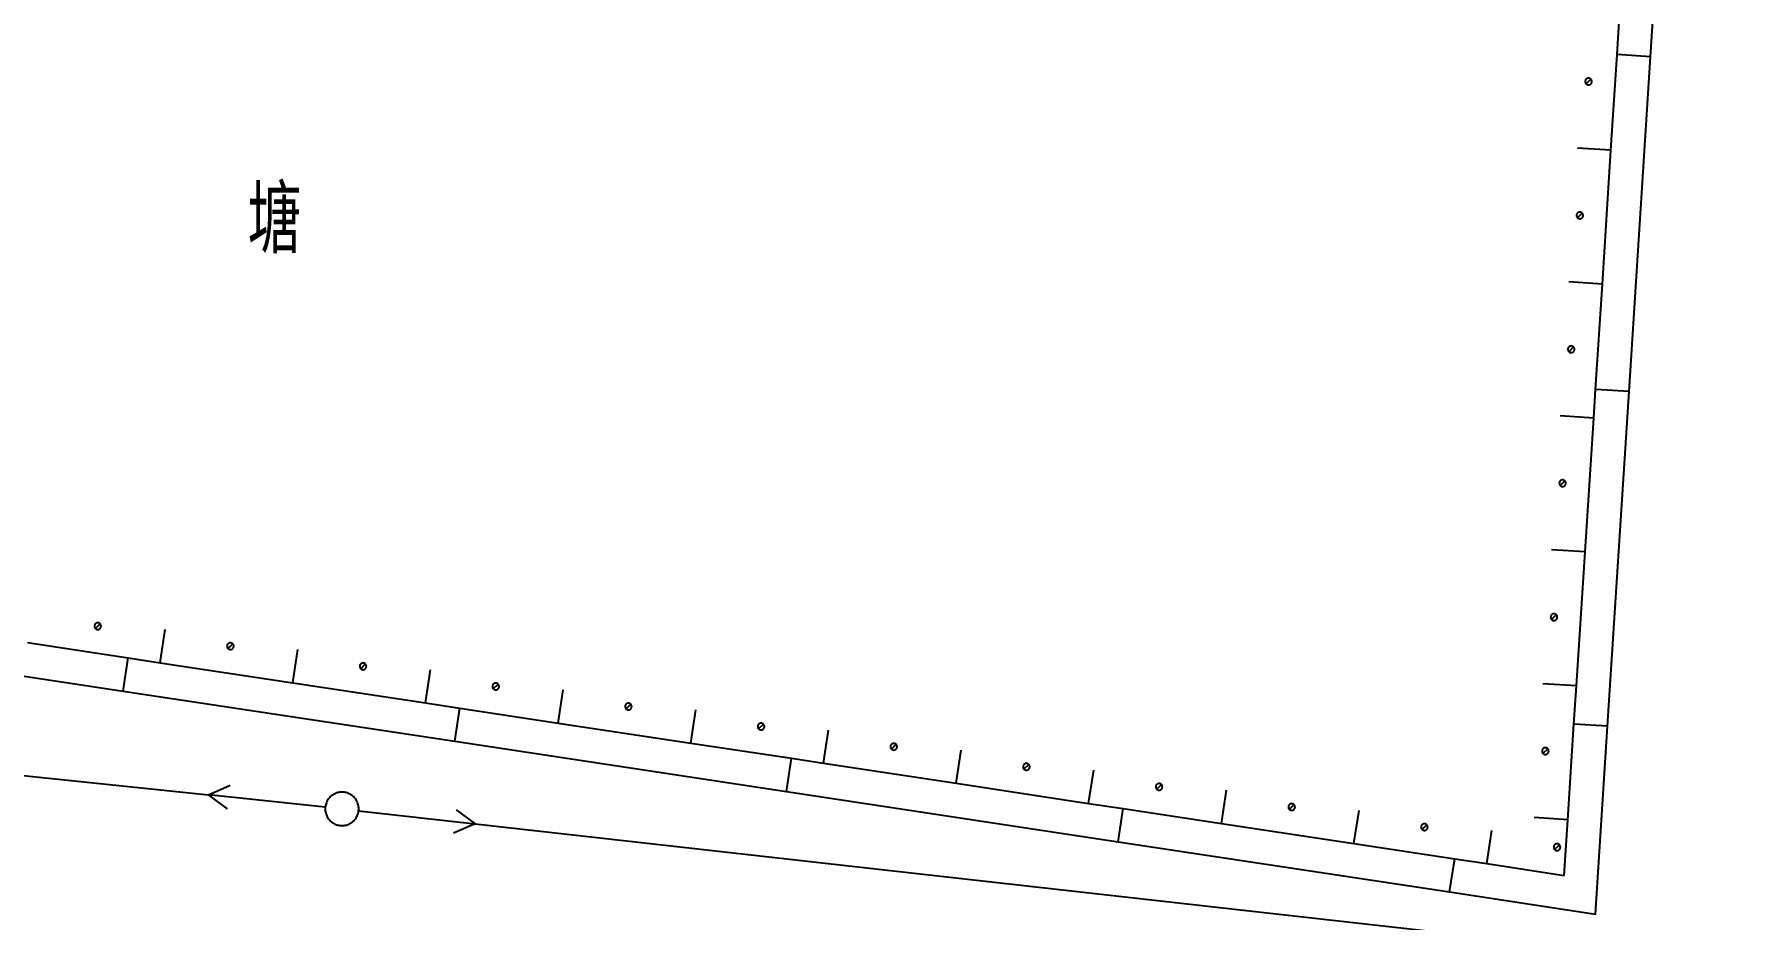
# Model space of a CAD drawing. Extents: x 500064 to 501389, y 2542464 to 2545400.
# Drawn here: x 500849.14 to 500874.72, y 2543690.2 to 2543703.39 of the extents above; entities that cross this region are included whole.
import ezdxf

# ---------------------------------------------------------------- set-up
doc = ezdxf.new("R2010")
doc.units = 0
doc.header["$LTSCALE"] = 0.5
doc.layers.add('地形图', color=8, linetype='CONTINUOUS')
doc.styles.add('HZ', font='romans.shx', dxfattribs={"width": 0.8, "bigfont": 'hztxt.shx'})

msp = doc.modelspace()

# ---------------------------------------------------------------- linework, layer by layer
at = {"layer": '地形图'}
for points in [[(500846.753, 2543694.166), (500850.46, 2543693.605), (500855.403, 2543692.856), (500860.347, 2543692.107), (500865.291, 2543691.358), (500870.234, 2543690.61), (500872.406, 2543690.281), (500872.586, 2543693.079), (500872.908, 2543698.069), (500873.229, 2543703.058), (500873.44, 2543706.333), (500871.727, 2543706.473), (500866.744, 2543706.88), (500861.76, 2543707.287), (500856.777, 2543707.694), (500851.794, 2543708.102), (500846.81, 2543708.509)], [(500872.406, 2543690.281), (500872.586, 2543693.079), (500872.908, 2543698.069), (500873.229, 2543703.059), (500873.44, 2543706.333), (500871.727, 2543706.473), (500866.744, 2543706.88), (500861.76, 2543707.287), (500856.777, 2543707.695), (500851.794, 2543708.102), (500846.81, 2543708.509)], [(500871.942, 2543690.857), (500871.995, 2543691.686), (500872.087, 2543693.111), (500872.124, 2543693.682), (500872.252, 2543695.678), (500872.381, 2543697.674), (500872.409, 2543698.101), (500872.51, 2543699.67), (500872.638, 2543701.666), (500872.73, 2543703.091), (500872.767, 2543703.661)], [(500873.229, 2543703.059), (500872.73, 2543703.091)], [(500872.303, 2543702.639), (500872.309, 2543702.64), (500872.314, 2543702.64), (500872.319, 2543702.642), (500872.324, 2543702.644), (500872.328, 2543702.646), (500872.333, 2543702.649), (500872.337, 2543702.652), (500872.341, 2543702.656), (500872.344, 2543702.66), (500872.347, 2543702.664), (500872.349, 2543702.669), (500872.351, 2543702.674), (500872.352, 2543702.679), (500872.353, 2543702.684), (500872.353, 2543702.689), (500872.353, 2543702.694), (500872.352, 2543702.7), (500872.351, 2543702.705), (500872.349, 2543702.71), (500872.347, 2543702.714), (500872.344, 2543702.719), (500872.341, 2543702.723), (500872.339, 2543702.725), (500872.337, 2543702.726), (500872.333, 2543702.73), (500872.328, 2543702.733), (500872.324, 2543702.735), (500872.319, 2543702.737), (500872.314, 2543702.738), (500872.309, 2543702.739), (500872.303, 2543702.739), (500872.298, 2543702.739), (500872.293, 2543702.738), (500872.288, 2543702.737), (500872.283, 2543702.735), (500872.278, 2543702.733), (500872.274, 2543702.73), (500872.27, 2543702.726), (500872.266, 2543702.723), (500872.263, 2543702.719), (500872.26, 2543702.714), (500872.258, 2543702.71), (500872.256, 2543702.705), (500872.255, 2543702.7), (500872.254, 2543702.694), (500872.253, 2543702.689), (500872.254, 2543702.684), (500872.255, 2543702.679), (500872.256, 2543702.674), (500872.258, 2543702.669), (500872.26, 2543702.664), (500872.263, 2543702.66), (500872.266, 2543702.656), (500872.268, 2543702.654), (500872.27, 2543702.652), (500872.274, 2543702.649), (500872.278, 2543702.646), (500872.283, 2543702.644), (500872.288, 2543702.642), (500872.293, 2543702.64), (500872.298, 2543702.64), (500872.303, 2543702.639)], [(500872.268, 2543702.654), (500872.339, 2543702.725)], [(500872.638, 2543701.666), (500872.139, 2543701.698)], [(500872.175, 2543700.643), (500872.18, 2543700.644), (500872.185, 2543700.645), (500872.19, 2543700.646), (500872.195, 2543700.648), (500872.2, 2543700.65), (500872.204, 2543700.653), (500872.208, 2543700.656), (500872.212, 2543700.66), (500872.215, 2543700.664), (500872.218, 2543700.668), (500872.221, 2543700.673), (500872.222, 2543700.678), (500872.224, 2543700.683), (500872.225, 2543700.688), (500872.225, 2543700.693), (500872.225, 2543700.699), (500872.224, 2543700.704), (500872.222, 2543700.709), (500872.221, 2543700.714), (500872.218, 2543700.718), (500872.215, 2543700.723), (500872.212, 2543700.727), (500872.21, 2543700.729), (500872.208, 2543700.731), (500872.204, 2543700.734), (500872.2, 2543700.737), (500872.195, 2543700.739), (500872.19, 2543700.741), (500872.185, 2543700.742), (500872.18, 2543700.743), (500872.175, 2543700.743), (500872.17, 2543700.743), (500872.164, 2543700.742), (500872.159, 2543700.741), (500872.154, 2543700.739), (500872.15, 2543700.737), (500872.145, 2543700.734), (500872.141, 2543700.731), (500872.138, 2543700.727), (500872.134, 2543700.723), (500872.132, 2543700.718), (500872.129, 2543700.714), (500872.127, 2543700.709), (500872.126, 2543700.704), (500872.125, 2543700.699), (500872.125, 2543700.693), (500872.125, 2543700.688), (500872.126, 2543700.683), (500872.127, 2543700.678), (500872.129, 2543700.673), (500872.132, 2543700.668), (500872.134, 2543700.664), (500872.138, 2543700.66), (500872.14, 2543700.658), (500872.141, 2543700.656), (500872.145, 2543700.653), (500872.15, 2543700.65), (500872.154, 2543700.648), (500872.159, 2543700.646), (500872.164, 2543700.645), (500872.17, 2543700.644), (500872.175, 2543700.643)], [(500872.14, 2543700.658), (500872.21, 2543700.729)], [(500872.51, 2543699.67), (500872.011, 2543699.702)], [(500872.046, 2543698.648), (500872.051, 2543698.648), (500872.057, 2543698.649), (500872.062, 2543698.65), (500872.067, 2543698.652), (500872.071, 2543698.654), (500872.076, 2543698.657), (500872.08, 2543698.66), (500872.083, 2543698.664), (500872.087, 2543698.668), (500872.089, 2543698.673), (500872.092, 2543698.677), (500872.094, 2543698.682), (500872.095, 2543698.687), (500872.096, 2543698.692), (500872.096, 2543698.698), (500872.096, 2543698.703), (500872.095, 2543698.708), (500872.094, 2543698.713), (500872.092, 2543698.718), (500872.089, 2543698.723), (500872.087, 2543698.727), (500872.083, 2543698.731), (500872.082, 2543698.733), (500872.08, 2543698.735), (500872.076, 2543698.738), (500872.071, 2543698.741), (500872.067, 2543698.743), (500872.062, 2543698.745), (500872.057, 2543698.746), (500872.051, 2543698.747), (500872.046, 2543698.748), (500872.041, 2543698.747), (500872.036, 2543698.746), (500872.031, 2543698.745), (500872.026, 2543698.743), (500872.021, 2543698.741), (500872.017, 2543698.738), (500872.013, 2543698.735), (500872.009, 2543698.731), (500872.006, 2543698.727), (500872.003, 2543698.723), (500872, 2543698.718), (500871.999, 2543698.713), (500871.997, 2543698.708), (500871.996, 2543698.703), (500871.996, 2543698.698), (500871.996, 2543698.692), (500871.997, 2543698.687), (500871.999, 2543698.682), (500872, 2543698.677), (500872.003, 2543698.673), (500872.006, 2543698.668), (500872.009, 2543698.664), (500872.011, 2543698.662), (500872.013, 2543698.66), (500872.017, 2543698.657), (500872.021, 2543698.654), (500872.026, 2543698.652), (500872.031, 2543698.65), (500872.036, 2543698.649), (500872.041, 2543698.648), (500872.046, 2543698.648)], [(500872.011, 2543698.662), (500872.082, 2543698.733)], [(500872.908, 2543698.069), (500872.409, 2543698.101)], [(500872.381, 2543697.674), (500871.882, 2543697.706)], [(500871.918, 2543696.652), (500871.923, 2543696.652), (500871.928, 2543696.653), (500871.933, 2543696.654), (500871.938, 2543696.656), (500871.943, 2543696.658), (500871.947, 2543696.661), (500871.951, 2543696.665), (500871.955, 2543696.668), (500871.958, 2543696.672), (500871.961, 2543696.677), (500871.963, 2543696.681), (500871.965, 2543696.686), (500871.966, 2543696.691), (500871.967, 2543696.696), (500871.967, 2543696.702), (500871.967, 2543696.707), (500871.966, 2543696.712), (500871.965, 2543696.717), (500871.963, 2543696.722), (500871.961, 2543696.727), (500871.958, 2543696.731), (500871.955, 2543696.735), (500871.953, 2543696.737), (500871.951, 2543696.739), (500871.947, 2543696.742), (500871.943, 2543696.745), (500871.938, 2543696.747), (500871.933, 2543696.749), (500871.928, 2543696.751), (500871.923, 2543696.751), (500871.918, 2543696.752), (500871.912, 2543696.751), (500871.907, 2543696.751), (500871.902, 2543696.749), (500871.897, 2543696.747), (500871.893, 2543696.745), (500871.888, 2543696.742), (500871.884, 2543696.739), (500871.88, 2543696.735), (500871.877, 2543696.731), (500871.874, 2543696.727), (500871.872, 2543696.722), (500871.87, 2543696.717), (500871.869, 2543696.712), (500871.868, 2543696.707), (500871.868, 2543696.702), (500871.868, 2543696.696), (500871.869, 2543696.691), (500871.87, 2543696.686), (500871.872, 2543696.681), (500871.874, 2543696.677), (500871.877, 2543696.672), (500871.88, 2543696.668), (500871.882, 2543696.666), (500871.884, 2543696.665), (500871.888, 2543696.661), (500871.893, 2543696.658), (500871.897, 2543696.656), (500871.902, 2543696.654), (500871.907, 2543696.653), (500871.912, 2543696.652), (500871.918, 2543696.652)], [(500871.882, 2543696.666), (500871.953, 2543696.737)], [(500872.252, 2543695.678), (500871.753, 2543695.71)], [(500824.48, 2543694.897), (500851.733, 2543692.056)], [(500871.789, 2543694.656), (500871.794, 2543694.656), (500871.799, 2543694.657), (500871.804, 2543694.658), (500871.809, 2543694.66), (500871.814, 2543694.663), (500871.818, 2543694.665), (500871.822, 2543694.669), (500871.826, 2543694.672), (500871.829, 2543694.676), (500871.832, 2543694.681), (500871.835, 2543694.685), (500871.836, 2543694.69), (500871.838, 2543694.695), (500871.839, 2543694.701), (500871.839, 2543694.706), (500871.839, 2543694.711), (500871.838, 2543694.716), (500871.836, 2543694.721), (500871.835, 2543694.726), (500871.832, 2543694.731), (500871.829, 2543694.735), (500871.826, 2543694.739), (500871.824, 2543694.741), (500871.822, 2543694.743), (500871.818, 2543694.746), (500871.814, 2543694.749), (500871.809, 2543694.752), (500871.804, 2543694.753), (500871.799, 2543694.755), (500871.794, 2543694.756), (500871.789, 2543694.756), (500871.784, 2543694.756), (500871.779, 2543694.755), (500871.773, 2543694.753), (500871.769, 2543694.752), (500871.764, 2543694.749), (500871.759, 2543694.746), (500871.755, 2543694.743), (500871.752, 2543694.739), (500871.748, 2543694.735), (500871.746, 2543694.731), (500871.743, 2543694.726), (500871.741, 2543694.721), (500871.74, 2543694.716), (500871.739, 2543694.711), (500871.739, 2543694.706), (500871.739, 2543694.701), (500871.74, 2543694.695), (500871.741, 2543694.69), (500871.743, 2543694.685), (500871.746, 2543694.681), (500871.748, 2543694.676), (500871.752, 2543694.672), (500871.754, 2543694.671), (500871.755, 2543694.669), (500871.759, 2543694.665), (500871.764, 2543694.663), (500871.769, 2543694.66), (500871.773, 2543694.658), (500871.779, 2543694.657), (500871.784, 2543694.656), (500871.789, 2543694.656)], [(500871.754, 2543694.671), (500871.824, 2543694.741)], [(500850.082, 2543694.522), (500850.088, 2543694.522), (500850.093, 2543694.523), (500850.098, 2543694.524), (500850.103, 2543694.526), (500850.107, 2543694.529), (500850.112, 2543694.532), (500850.116, 2543694.535), (500850.12, 2543694.539), (500850.123, 2543694.543), (500850.126, 2543694.547), (500850.128, 2543694.552), (500850.13, 2543694.557), (500850.131, 2543694.562), (500850.132, 2543694.567), (500850.132, 2543694.572), (500850.132, 2543694.577), (500850.131, 2543694.582), (500850.13, 2543694.587), (500850.128, 2543694.592), (500850.126, 2543694.597), (500850.123, 2543694.601), (500850.12, 2543694.605), (500850.118, 2543694.607), (500850.116, 2543694.609), (500850.112, 2543694.612), (500850.107, 2543694.615), (500850.103, 2543694.618), (500850.098, 2543694.62), (500850.093, 2543694.621), (500850.088, 2543694.622), (500850.082, 2543694.622), (500850.077, 2543694.622), (500850.072, 2543694.621), (500850.067, 2543694.62), (500850.062, 2543694.618), (500850.057, 2543694.615), (500850.053, 2543694.612), (500850.049, 2543694.609), (500850.045, 2543694.605), (500850.042, 2543694.601), (500850.039, 2543694.597), (500850.037, 2543694.592), (500850.035, 2543694.587), (500850.034, 2543694.582), (500850.033, 2543694.577), (500850.032, 2543694.572), (500850.033, 2543694.567), (500850.034, 2543694.562), (500850.035, 2543694.557), (500850.037, 2543694.552), (500850.039, 2543694.547), (500850.042, 2543694.543), (500850.045, 2543694.539), (500850.047, 2543694.537), (500850.049, 2543694.535), (500850.053, 2543694.532), (500850.057, 2543694.529), (500850.062, 2543694.526), (500850.067, 2543694.524), (500850.072, 2543694.523), (500850.077, 2543694.522), (500850.082, 2543694.522)], [(500850.047, 2543694.537), (500850.118, 2543694.607)], [(500851.011, 2543694.027), (500851.086, 2543694.521)], [(500849.034, 2543694.326), (500850.535, 2543694.099), (500851.011, 2543694.027), (500852.989, 2543693.727), (500854.966, 2543693.428), (500855.478, 2543693.35), (500856.944, 2543693.128), (500858.921, 2543692.829), (500860.422, 2543692.602), (500860.899, 2543692.529), (500862.876, 2543692.23), (500864.853, 2543691.93), (500865.365, 2543691.853), (500866.831, 2543691.631), (500868.808, 2543691.332), (500870.309, 2543691.104), (500870.786, 2543691.032), (500871.942, 2543690.857)], [(500852.06, 2543694.223), (500852.065, 2543694.223), (500852.07, 2543694.224), (500852.075, 2543694.225), (500852.08, 2543694.227), (500852.085, 2543694.229), (500852.089, 2543694.232), (500852.093, 2543694.235), (500852.097, 2543694.239), (500852.1, 2543694.243), (500852.103, 2543694.248), (500852.106, 2543694.252), (500852.107, 2543694.257), (500852.109, 2543694.262), (500852.11, 2543694.267), (500852.11, 2543694.273), (500852.11, 2543694.278), (500852.109, 2543694.283), (500852.107, 2543694.288), (500852.106, 2543694.293), (500852.103, 2543694.298), (500852.1, 2543694.302), (500852.097, 2543694.306), (500852.095, 2543694.308), (500852.093, 2543694.31), (500852.089, 2543694.313), (500852.085, 2543694.316), (500852.08, 2543694.318), (500852.075, 2543694.32), (500852.07, 2543694.321), (500852.065, 2543694.322), (500852.06, 2543694.323), (500852.055, 2543694.322), (500852.05, 2543694.321), (500852.044, 2543694.32), (500852.04, 2543694.318), (500852.035, 2543694.316), (500852.031, 2543694.313), (500852.026, 2543694.31), (500852.023, 2543694.306), (500852.019, 2543694.302), (500852.017, 2543694.298), (500852.014, 2543694.293), (500852.012, 2543694.288), (500852.011, 2543694.283), (500852.01, 2543694.278), (500852.01, 2543694.273), (500852.01, 2543694.267), (500852.011, 2543694.262), (500852.012, 2543694.257), (500852.014, 2543694.252), (500852.017, 2543694.248), (500852.019, 2543694.243), (500852.023, 2543694.239), (500852.025, 2543694.237), (500852.026, 2543694.235), (500852.031, 2543694.232), (500852.035, 2543694.229), (500852.04, 2543694.227), (500852.044, 2543694.225), (500852.05, 2543694.224), (500852.055, 2543694.223), (500852.06, 2543694.223)], [(500852.025, 2543694.237), (500852.095, 2543694.308)], [(500852.989, 2543693.727), (500853.064, 2543694.222)], [(500846.753, 2543694.166), (500850.46, 2543693.605), (500855.403, 2543692.856), (500860.347, 2543692.107), (500865.291, 2543691.359), (500870.234, 2543690.61), (500872.406, 2543690.281)], [(500850.46, 2543693.605), (500850.535, 2543694.099)], [(500854.037, 2543693.923), (500854.043, 2543693.923), (500854.048, 2543693.924), (500854.053, 2543693.925), (500854.058, 2543693.927), (500854.062, 2543693.93), (500854.067, 2543693.933), (500854.071, 2543693.936), (500854.075, 2543693.94), (500854.078, 2543693.944), (500854.081, 2543693.948), (500854.083, 2543693.953), (500854.085, 2543693.958), (500854.086, 2543693.963), (500854.087, 2543693.968), (500854.087, 2543693.973), (500854.087, 2543693.978), (500854.086, 2543693.983), (500854.085, 2543693.989), (500854.083, 2543693.993), (500854.081, 2543693.998), (500854.078, 2543694.002), (500854.075, 2543694.007), (500854.073, 2543694.008), (500854.071, 2543694.01), (500854.067, 2543694.013), (500854.062, 2543694.016), (500854.058, 2543694.019), (500854.053, 2543694.021), (500854.048, 2543694.022), (500854.043, 2543694.023), (500854.037, 2543694.023), (500854.032, 2543694.023), (500854.027, 2543694.022), (500854.022, 2543694.021), (500854.017, 2543694.019), (500854.012, 2543694.016), (500854.008, 2543694.013), (500854.004, 2543694.01), (500854, 2543694.007), (500853.997, 2543694.002), (500853.994, 2543693.998), (500853.992, 2543693.993), (500853.99, 2543693.989), (500853.988, 2543693.983), (500853.988, 2543693.978), (500853.987, 2543693.973), (500853.988, 2543693.968), (500853.988, 2543693.963), (500853.99, 2543693.958), (500853.992, 2543693.953), (500853.994, 2543693.948), (500853.997, 2543693.944), (500854, 2543693.94), (500854.002, 2543693.938), (500854.004, 2543693.936), (500854.008, 2543693.933), (500854.012, 2543693.93), (500854.017, 2543693.927), (500854.022, 2543693.925), (500854.027, 2543693.924), (500854.032, 2543693.923), (500854.037, 2543693.923)], [(500854.002, 2543693.938), (500854.073, 2543694.008)], [(500854.966, 2543693.428), (500855.041, 2543693.922)], [(500856.015, 2543693.624), (500856.02, 2543693.624), (500856.025, 2543693.625), (500856.03, 2543693.626), (500856.035, 2543693.628), (500856.04, 2543693.63), (500856.044, 2543693.633), (500856.048, 2543693.636), (500856.052, 2543693.64), (500856.055, 2543693.644), (500856.058, 2543693.649), (500856.061, 2543693.653), (500856.062, 2543693.658), (500856.064, 2543693.663), (500856.065, 2543693.668), (500856.065, 2543693.674), (500856.065, 2543693.679), (500856.064, 2543693.684), (500856.062, 2543693.689), (500856.061, 2543693.694), (500856.058, 2543693.699), (500856.055, 2543693.703), (500856.052, 2543693.707), (500856.05, 2543693.709), (500856.048, 2543693.711), (500856.044, 2543693.714), (500856.04, 2543693.717), (500856.035, 2543693.719), (500856.03, 2543693.721), (500856.025, 2543693.723), (500856.02, 2543693.723), (500856.015, 2543693.724), (500856.01, 2543693.723), (500856.004, 2543693.723), (500855.999, 2543693.721), (500855.994, 2543693.719), (500855.99, 2543693.717), (500855.985, 2543693.714), (500855.981, 2543693.711), (500855.978, 2543693.707), (500855.974, 2543693.703), (500855.971, 2543693.699), (500855.969, 2543693.694), (500855.967, 2543693.689), (500855.966, 2543693.684), (500855.965, 2543693.679), (500855.965, 2543693.674), (500855.965, 2543693.668), (500855.966, 2543693.663), (500855.967, 2543693.658), (500855.969, 2543693.653), (500855.971, 2543693.649), (500855.974, 2543693.644), (500855.978, 2543693.64), (500855.979, 2543693.638), (500855.981, 2543693.636), (500855.985, 2543693.633), (500855.99, 2543693.63), (500855.994, 2543693.628), (500855.999, 2543693.626), (500856.004, 2543693.625), (500856.01, 2543693.624), (500856.015, 2543693.624)], [(500855.979, 2543693.638), (500856.05, 2543693.709)], [(500872.124, 2543693.682), (500871.625, 2543693.714)], [(500856.944, 2543693.128), (500857.019, 2543693.623)], [(500855.403, 2543692.856), (500855.478, 2543693.35)], [(500857.992, 2543693.324), (500857.997, 2543693.324), (500858.003, 2543693.325), (500858.008, 2543693.327), (500858.013, 2543693.328), (500858.017, 2543693.331), (500858.022, 2543693.334), (500858.026, 2543693.337), (500858.029, 2543693.341), (500858.033, 2543693.345), (500858.036, 2543693.349), (500858.038, 2543693.354), (500858.04, 2543693.359), (500858.041, 2543693.364), (500858.042, 2543693.369), (500858.042, 2543693.374), (500858.042, 2543693.379), (500858.041, 2543693.385), (500858.04, 2543693.39), (500858.038, 2543693.394), (500858.036, 2543693.399), (500858.033, 2543693.404), (500858.029, 2543693.408), (500858.028, 2543693.409), (500858.026, 2543693.411), (500858.022, 2543693.415), (500858.017, 2543693.417), (500858.013, 2543693.42), (500858.008, 2543693.422), (500858.003, 2543693.423), (500857.997, 2543693.424), (500857.992, 2543693.424), (500857.987, 2543693.424), (500857.982, 2543693.423), (500857.977, 2543693.422), (500857.972, 2543693.42), (500857.967, 2543693.417), (500857.963, 2543693.415), (500857.959, 2543693.411), (500857.955, 2543693.408), (500857.952, 2543693.404), (500857.949, 2543693.399), (500857.947, 2543693.394), (500857.945, 2543693.39), (500857.943, 2543693.385), (500857.943, 2543693.379), (500857.942, 2543693.374), (500857.943, 2543693.369), (500857.943, 2543693.364), (500857.945, 2543693.359), (500857.947, 2543693.354), (500857.949, 2543693.349), (500857.952, 2543693.345), (500857.955, 2543693.341), (500857.957, 2543693.339), (500857.959, 2543693.337), (500857.963, 2543693.334), (500857.967, 2543693.331), (500857.972, 2543693.328), (500857.977, 2543693.327), (500857.982, 2543693.325), (500857.987, 2543693.324), (500857.992, 2543693.324)], [(500857.957, 2543693.339), (500858.028, 2543693.409)], [(500858.921, 2543692.829), (500858.996, 2543693.323)], [(500859.97, 2543693.025), (500859.975, 2543693.025), (500859.98, 2543693.026), (500859.985, 2543693.027), (500859.99, 2543693.029), (500859.995, 2543693.031), (500859.999, 2543693.034), (500860.003, 2543693.037), (500860.007, 2543693.041), (500860.01, 2543693.045), (500860.013, 2543693.05), (500860.015, 2543693.054), (500860.017, 2543693.059), (500860.019, 2543693.064), (500860.019, 2543693.069), (500860.02, 2543693.075), (500860.019, 2543693.08), (500860.019, 2543693.085), (500860.017, 2543693.09), (500860.015, 2543693.095), (500860.013, 2543693.1), (500860.01, 2543693.104), (500860.007, 2543693.108), (500860.005, 2543693.11), (500860.003, 2543693.112), (500859.999, 2543693.115), (500859.995, 2543693.118), (500859.99, 2543693.12), (500859.985, 2543693.122), (500859.98, 2543693.124), (500859.975, 2543693.124), (500859.97, 2543693.125), (500859.965, 2543693.124), (500859.959, 2543693.124), (500859.954, 2543693.122), (500859.949, 2543693.12), (500859.945, 2543693.118), (500859.94, 2543693.115), (500859.936, 2543693.112), (500859.933, 2543693.108), (500859.929, 2543693.104), (500859.926, 2543693.1), (500859.924, 2543693.095), (500859.922, 2543693.09), (500859.921, 2543693.085), (500859.92, 2543693.08), (500859.92, 2543693.075), (500859.92, 2543693.069), (500859.921, 2543693.064), (500859.922, 2543693.059), (500859.924, 2543693.054), (500859.926, 2543693.05), (500859.929, 2543693.045), (500859.933, 2543693.041), (500859.934, 2543693.039), (500859.936, 2543693.037), (500859.94, 2543693.034), (500859.945, 2543693.031), (500859.949, 2543693.029), (500859.954, 2543693.027), (500859.959, 2543693.026), (500859.965, 2543693.025), (500859.97, 2543693.025)], [(500859.934, 2543693.039), (500860.005, 2543693.11)], [(500860.899, 2543692.529), (500860.973, 2543693.024)], [(500872.586, 2543693.079), (500872.087, 2543693.111)], [(500861.947, 2543692.725), (500861.952, 2543692.725), (500861.958, 2543692.726), (500861.963, 2543692.728), (500861.968, 2543692.729), (500861.972, 2543692.732), (500861.977, 2543692.735), (500861.981, 2543692.738), (500861.984, 2543692.742), (500861.988, 2543692.746), (500861.99, 2543692.75), (500861.993, 2543692.755), (500861.995, 2543692.76), (500861.996, 2543692.765), (500861.997, 2543692.77), (500861.997, 2543692.775), (500861.997, 2543692.78), (500861.996, 2543692.786), (500861.995, 2543692.791), (500861.993, 2543692.796), (500861.99, 2543692.8), (500861.988, 2543692.805), (500861.984, 2543692.809), (500861.983, 2543692.811), (500861.981, 2543692.812), (500861.977, 2543692.816), (500861.972, 2543692.818), (500861.968, 2543692.821), (500861.963, 2543692.823), (500861.958, 2543692.824), (500861.952, 2543692.825), (500861.947, 2543692.825), (500861.942, 2543692.825), (500861.937, 2543692.824), (500861.932, 2543692.823), (500861.927, 2543692.821), (500861.922, 2543692.818), (500861.918, 2543692.816), (500861.914, 2543692.812), (500861.91, 2543692.809), (500861.907, 2543692.805), (500861.904, 2543692.8), (500861.901, 2543692.796), (500861.9, 2543692.791), (500861.898, 2543692.786), (500861.897, 2543692.78), (500861.897, 2543692.775), (500861.897, 2543692.77), (500861.898, 2543692.765), (500861.9, 2543692.76), (500861.901, 2543692.755), (500861.904, 2543692.75), (500861.907, 2543692.746), (500861.91, 2543692.742), (500861.912, 2543692.74), (500861.914, 2543692.738), (500861.918, 2543692.735), (500861.922, 2543692.732), (500861.927, 2543692.729), (500861.932, 2543692.728), (500861.937, 2543692.726), (500861.942, 2543692.725), (500861.947, 2543692.725)], [(500861.912, 2543692.74), (500861.983, 2543692.811)], [(500862.876, 2543692.23), (500862.951, 2543692.724)], [(500871.66, 2543692.66), (500871.665, 2543692.66), (500871.671, 2543692.661), (500871.676, 2543692.662), (500871.681, 2543692.664), (500871.685, 2543692.667), (500871.69, 2543692.67), (500871.694, 2543692.673), (500871.697, 2543692.677), (500871.701, 2543692.681), (500871.704, 2543692.685), (500871.706, 2543692.69), (500871.708, 2543692.695), (500871.709, 2543692.7), (500871.71, 2543692.705), (500871.71, 2543692.71), (500871.71, 2543692.715), (500871.709, 2543692.72), (500871.708, 2543692.725), (500871.706, 2543692.73), (500871.704, 2543692.735), (500871.701, 2543692.739), (500871.697, 2543692.743), (500871.696, 2543692.745), (500871.694, 2543692.747), (500871.69, 2543692.75), (500871.685, 2543692.753), (500871.681, 2543692.756), (500871.676, 2543692.758), (500871.671, 2543692.759), (500871.665, 2543692.76), (500871.66, 2543692.76), (500871.655, 2543692.76), (500871.65, 2543692.759), (500871.645, 2543692.758), (500871.64, 2543692.756), (500871.635, 2543692.753), (500871.631, 2543692.75), (500871.627, 2543692.747), (500871.623, 2543692.743), (500871.62, 2543692.739), (500871.617, 2543692.735), (500871.615, 2543692.73), (500871.613, 2543692.725), (500871.611, 2543692.72), (500871.611, 2543692.715), (500871.61, 2543692.71), (500871.611, 2543692.705), (500871.611, 2543692.7), (500871.613, 2543692.695), (500871.615, 2543692.69), (500871.617, 2543692.685), (500871.62, 2543692.681), (500871.623, 2543692.677), (500871.625, 2543692.675), (500871.627, 2543692.673), (500871.631, 2543692.67), (500871.635, 2543692.667), (500871.64, 2543692.664), (500871.645, 2543692.662), (500871.65, 2543692.661), (500871.655, 2543692.66), (500871.66, 2543692.66)], [(500871.625, 2543692.675), (500871.696, 2543692.745)], [(500860.347, 2543692.107), (500860.422, 2543692.602)], [(500863.925, 2543692.426), (500863.93, 2543692.426), (500863.935, 2543692.427), (500863.94, 2543692.428), (500863.945, 2543692.43), (500863.95, 2543692.432), (500863.954, 2543692.435), (500863.958, 2543692.439), (500863.962, 2543692.442), (500863.965, 2543692.446), (500863.968, 2543692.451), (500863.97, 2543692.455), (500863.972, 2543692.46), (500863.974, 2543692.465), (500863.974, 2543692.47), (500863.975, 2543692.476), (500863.974, 2543692.481), (500863.974, 2543692.486), (500863.972, 2543692.491), (500863.97, 2543692.496), (500863.968, 2543692.501), (500863.965, 2543692.505), (500863.962, 2543692.509), (500863.96, 2543692.511), (500863.958, 2543692.513), (500863.954, 2543692.516), (500863.95, 2543692.519), (500863.945, 2543692.521), (500863.94, 2543692.523), (500863.935, 2543692.525), (500863.93, 2543692.525), (500863.925, 2543692.526), (500863.919, 2543692.525), (500863.914, 2543692.525), (500863.909, 2543692.523), (500863.904, 2543692.521), (500863.9, 2543692.519), (500863.895, 2543692.516), (500863.891, 2543692.513), (500863.887, 2543692.509), (500863.884, 2543692.505), (500863.881, 2543692.501), (500863.879, 2543692.496), (500863.877, 2543692.491), (500863.876, 2543692.486), (500863.875, 2543692.481), (500863.875, 2543692.476), (500863.875, 2543692.47), (500863.876, 2543692.465), (500863.877, 2543692.46), (500863.879, 2543692.455), (500863.881, 2543692.451), (500863.884, 2543692.446), (500863.887, 2543692.442), (500863.889, 2543692.44), (500863.891, 2543692.439), (500863.895, 2543692.435), (500863.9, 2543692.432), (500863.904, 2543692.43), (500863.909, 2543692.428), (500863.914, 2543692.427), (500863.919, 2543692.426), (500863.925, 2543692.426)], [(500863.889, 2543692.44), (500863.96, 2543692.511)], [(500864.853, 2543691.93), (500864.928, 2543692.425)], [(500851.733, 2543692.056), (500852.056, 2543692.201)], [(500865.902, 2543692.126), (500865.907, 2543692.126), (500865.912, 2543692.127), (500865.918, 2543692.129), (500865.922, 2543692.131), (500865.927, 2543692.133), (500865.931, 2543692.136), (500865.936, 2543692.139), (500865.939, 2543692.143), (500865.943, 2543692.147), (500865.945, 2543692.151), (500865.948, 2543692.156), (500865.95, 2543692.161), (500865.951, 2543692.166), (500865.952, 2543692.171), (500865.952, 2543692.176), (500865.952, 2543692.181), (500865.951, 2543692.187), (500865.95, 2543692.192), (500865.948, 2543692.197), (500865.945, 2543692.201), (500865.943, 2543692.206), (500865.939, 2543692.21), (500865.937, 2543692.212), (500865.936, 2543692.213), (500865.931, 2543692.217), (500865.927, 2543692.22), (500865.922, 2543692.222), (500865.918, 2543692.224), (500865.912, 2543692.225), (500865.907, 2543692.226), (500865.902, 2543692.226), (500865.897, 2543692.226), (500865.892, 2543692.225), (500865.887, 2543692.224), (500865.882, 2543692.222), (500865.877, 2543692.22), (500865.873, 2543692.217), (500865.869, 2543692.213), (500865.865, 2543692.21), (500865.862, 2543692.206), (500865.859, 2543692.201), (500865.856, 2543692.197), (500865.855, 2543692.192), (500865.853, 2543692.187), (500865.852, 2543692.181), (500865.852, 2543692.176), (500865.852, 2543692.171), (500865.853, 2543692.166), (500865.855, 2543692.161), (500865.856, 2543692.156), (500865.859, 2543692.151), (500865.862, 2543692.147), (500865.865, 2543692.143), (500865.867, 2543692.141), (500865.869, 2543692.139), (500865.873, 2543692.136), (500865.877, 2543692.133), (500865.882, 2543692.131), (500865.887, 2543692.129), (500865.892, 2543692.127), (500865.897, 2543692.126), (500865.902, 2543692.126)], [(500865.867, 2543692.141), (500865.937, 2543692.212)], [(500852.019, 2543691.849), (500851.733, 2543692.056)], [(500853.474, 2543691.875), (500851.733, 2543692.056)], [(500853.722, 2543691.599), (500853.738, 2543691.6), (500853.754, 2543691.601), (500853.769, 2543691.604), (500853.785, 2543691.607), (500853.8, 2543691.611), (500853.814, 2543691.617), (500853.829, 2543691.623), (500853.843, 2543691.63), (500853.856, 2543691.638), (500853.869, 2543691.647), (500853.882, 2543691.656), (500853.893, 2543691.667), (500853.905, 2543691.678), (500853.915, 2543691.69), (500853.925, 2543691.702), (500853.933, 2543691.715), (500853.941, 2543691.729), (500853.949, 2543691.743), (500853.955, 2543691.757), (500853.96, 2543691.772), (500853.964, 2543691.787), (500853.968, 2543691.802), (500853.97, 2543691.818), (500853.971, 2543691.821), (500853.972, 2543691.833), (500853.972, 2543691.849), (500853.972, 2543691.865), (500853.97, 2543691.88), (500853.968, 2543691.896), (500853.964, 2543691.911), (500853.96, 2543691.926), (500853.955, 2543691.941), (500853.949, 2543691.956), (500853.941, 2543691.97), (500853.933, 2543691.983), (500853.925, 2543691.996), (500853.915, 2543692.008), (500853.905, 2543692.02), (500853.893, 2543692.031), (500853.882, 2543692.042), (500853.869, 2543692.051), (500853.856, 2543692.06), (500853.843, 2543692.068), (500853.829, 2543692.075), (500853.814, 2543692.081), (500853.8, 2543692.087), (500853.785, 2543692.091), (500853.769, 2543692.095), (500853.754, 2543692.097), (500853.738, 2543692.099), (500853.722, 2543692.099), (500853.707, 2543692.099), (500853.691, 2543692.097), (500853.676, 2543692.095), (500853.66, 2543692.091), (500853.645, 2543692.087), (500853.63, 2543692.081), (500853.616, 2543692.075), (500853.602, 2543692.068), (500853.588, 2543692.06), (500853.575, 2543692.051), (500853.563, 2543692.042), (500853.551, 2543692.031), (500853.54, 2543692.02), (500853.53, 2543692.008), (500853.52, 2543691.996), (500853.511, 2543691.983), (500853.503, 2543691.97), (500853.496, 2543691.956), (500853.49, 2543691.941), (500853.485, 2543691.926), (500853.48, 2543691.911), (500853.477, 2543691.896), (500853.474, 2543691.88), (500853.474, 2543691.875), (500853.473, 2543691.865), (500853.472, 2543691.849), (500853.473, 2543691.833), (500853.474, 2543691.818), (500853.477, 2543691.802), (500853.48, 2543691.787), (500853.485, 2543691.772), (500853.49, 2543691.757), (500853.496, 2543691.743), (500853.503, 2543691.729), (500853.511, 2543691.715), (500853.52, 2543691.702), (500853.53, 2543691.69), (500853.54, 2543691.678), (500853.551, 2543691.667), (500853.563, 2543691.656), (500853.575, 2543691.647), (500853.588, 2543691.638), (500853.602, 2543691.63), (500853.616, 2543691.623), (500853.63, 2543691.617), (500853.645, 2543691.611), (500853.66, 2543691.607), (500853.676, 2543691.604), (500853.691, 2543691.601), (500853.707, 2543691.6), (500853.722, 2543691.599)], [(500866.831, 2543691.631), (500866.906, 2543692.125)], [(500867.88, 2543691.827), (500867.885, 2543691.827), (500867.89, 2543691.828), (500867.895, 2543691.829), (500867.9, 2543691.831), (500867.905, 2543691.833), (500867.909, 2543691.836), (500867.913, 2543691.84), (500867.917, 2543691.843), (500867.92, 2543691.847), (500867.923, 2543691.852), (500867.925, 2543691.856), (500867.927, 2543691.861), (500867.928, 2543691.866), (500867.929, 2543691.872), (500867.93, 2543691.877), (500867.929, 2543691.882), (500867.928, 2543691.887), (500867.927, 2543691.892), (500867.925, 2543691.897), (500867.923, 2543691.902), (500867.92, 2543691.906), (500867.917, 2543691.91), (500867.915, 2543691.912), (500867.913, 2543691.914), (500867.909, 2543691.917), (500867.905, 2543691.92), (500867.9, 2543691.922), (500867.895, 2543691.924), (500867.89, 2543691.926), (500867.885, 2543691.926), (500867.88, 2543691.927), (500867.874, 2543691.926), (500867.869, 2543691.926), (500867.864, 2543691.924), (500867.859, 2543691.922), (500867.855, 2543691.92), (500867.85, 2543691.917), (500867.846, 2543691.914), (500867.842, 2543691.91), (500867.839, 2543691.906), (500867.836, 2543691.902), (500867.834, 2543691.897), (500867.832, 2543691.892), (500867.831, 2543691.887), (500867.83, 2543691.882), (500867.83, 2543691.877), (500867.83, 2543691.872), (500867.831, 2543691.866), (500867.832, 2543691.861), (500867.834, 2543691.856), (500867.836, 2543691.852), (500867.839, 2543691.847), (500867.842, 2543691.843), (500867.844, 2543691.841), (500867.846, 2543691.84), (500867.85, 2543691.836), (500867.855, 2543691.833), (500867.859, 2543691.831), (500867.864, 2543691.829), (500867.869, 2543691.828), (500867.874, 2543691.827), (500867.88, 2543691.827)], [(500867.844, 2543691.841), (500867.915, 2543691.912)], [(500853.971, 2543691.821), (500855.71, 2543691.626)], [(500855.425, 2543691.836), (500855.71, 2543691.626)], [(500865.291, 2543691.359), (500865.365, 2543691.853)], [(500868.808, 2543691.332), (500868.883, 2543691.826)], [(500871.995, 2543691.686), (500871.496, 2543691.718)], [(500855.71, 2543691.626), (500855.386, 2543691.484)], [(500855.71, 2543691.626), (500874.721, 2543689.491)], [(500869.857, 2543691.527), (500869.862, 2543691.528), (500869.867, 2543691.528), (500869.872, 2543691.53), (500869.877, 2543691.532), (500869.882, 2543691.534), (500869.886, 2543691.537), (500869.89, 2543691.54), (500869.894, 2543691.544), (500869.897, 2543691.548), (500869.9, 2543691.552), (500869.903, 2543691.557), (500869.905, 2543691.562), (500869.906, 2543691.567), (500869.907, 2543691.572), (500869.907, 2543691.577), (500869.907, 2543691.582), (500869.906, 2543691.588), (500869.905, 2543691.593), (500869.903, 2543691.598), (500869.9, 2543691.602), (500869.897, 2543691.607), (500869.894, 2543691.611), (500869.892, 2543691.613), (500869.89, 2543691.614), (500869.886, 2543691.618), (500869.882, 2543691.621), (500869.877, 2543691.623), (500869.872, 2543691.625), (500869.867, 2543691.626), (500869.862, 2543691.627), (500869.857, 2543691.627), (500869.852, 2543691.627), (500869.847, 2543691.626), (500869.842, 2543691.625), (500869.837, 2543691.623), (500869.832, 2543691.621), (500869.828, 2543691.618), (500869.824, 2543691.614), (500869.82, 2543691.611), (500869.817, 2543691.607), (500869.814, 2543691.602), (500869.811, 2543691.598), (500869.809, 2543691.593), (500869.808, 2543691.588), (500869.807, 2543691.582), (500869.807, 2543691.577), (500869.807, 2543691.572), (500869.808, 2543691.567), (500869.809, 2543691.562), (500869.811, 2543691.557), (500869.814, 2543691.552), (500869.817, 2543691.548), (500869.82, 2543691.544), (500869.822, 2543691.542), (500869.824, 2543691.54), (500869.828, 2543691.537), (500869.832, 2543691.534), (500869.837, 2543691.532), (500869.842, 2543691.53), (500869.847, 2543691.528), (500869.852, 2543691.528), (500869.857, 2543691.527)], [(500869.822, 2543691.542), (500869.892, 2543691.613)], [(500870.786, 2543691.032), (500870.861, 2543691.526)], [(500871.834, 2543691.228), (500871.84, 2543691.228), (500871.845, 2543691.229), (500871.85, 2543691.23), (500871.855, 2543691.232), (500871.859, 2543691.235), (500871.864, 2543691.237), (500871.868, 2543691.241), (500871.872, 2543691.244), (500871.875, 2543691.248), (500871.878, 2543691.253), (500871.88, 2543691.257), (500871.882, 2543691.262), (500871.883, 2543691.267), (500871.884, 2543691.273), (500871.884, 2543691.278), (500871.884, 2543691.283), (500871.883, 2543691.288), (500871.882, 2543691.293), (500871.88, 2543691.298), (500871.878, 2543691.303), (500871.875, 2543691.307), (500871.872, 2543691.311), (500871.87, 2543691.313), (500871.868, 2543691.315), (500871.864, 2543691.318), (500871.859, 2543691.321), (500871.855, 2543691.324), (500871.85, 2543691.325), (500871.845, 2543691.327), (500871.84, 2543691.328), (500871.834, 2543691.328), (500871.829, 2543691.328), (500871.824, 2543691.327), (500871.819, 2543691.325), (500871.814, 2543691.324), (500871.809, 2543691.321), (500871.805, 2543691.318), (500871.801, 2543691.315), (500871.797, 2543691.311), (500871.794, 2543691.307), (500871.791, 2543691.303), (500871.789, 2543691.298), (500871.787, 2543691.293), (500871.786, 2543691.288), (500871.785, 2543691.283), (500871.784, 2543691.278), (500871.785, 2543691.273), (500871.786, 2543691.267), (500871.787, 2543691.262), (500871.789, 2543691.257), (500871.791, 2543691.253), (500871.794, 2543691.248), (500871.797, 2543691.244), (500871.799, 2543691.243), (500871.801, 2543691.241), (500871.805, 2543691.237), (500871.809, 2543691.235), (500871.814, 2543691.232), (500871.819, 2543691.23), (500871.824, 2543691.229), (500871.829, 2543691.228), (500871.834, 2543691.228)], [(500871.799, 2543691.243), (500871.87, 2543691.313)], [(500870.234, 2543690.61), (500870.309, 2543691.104)]]:
    msp.add_lwpolyline(points, dxfattribs=at)

# ---------------------------------------------------------------- texts
at = {"layer": '地形图', "ltscale": 10, "style": 'HZ', "width": 0.8}
msp.add_text('塘', height=1, dxfattribs=at).set_placement((500852.318, 2543700.13))

doc.saveas('drawing.dxf')
